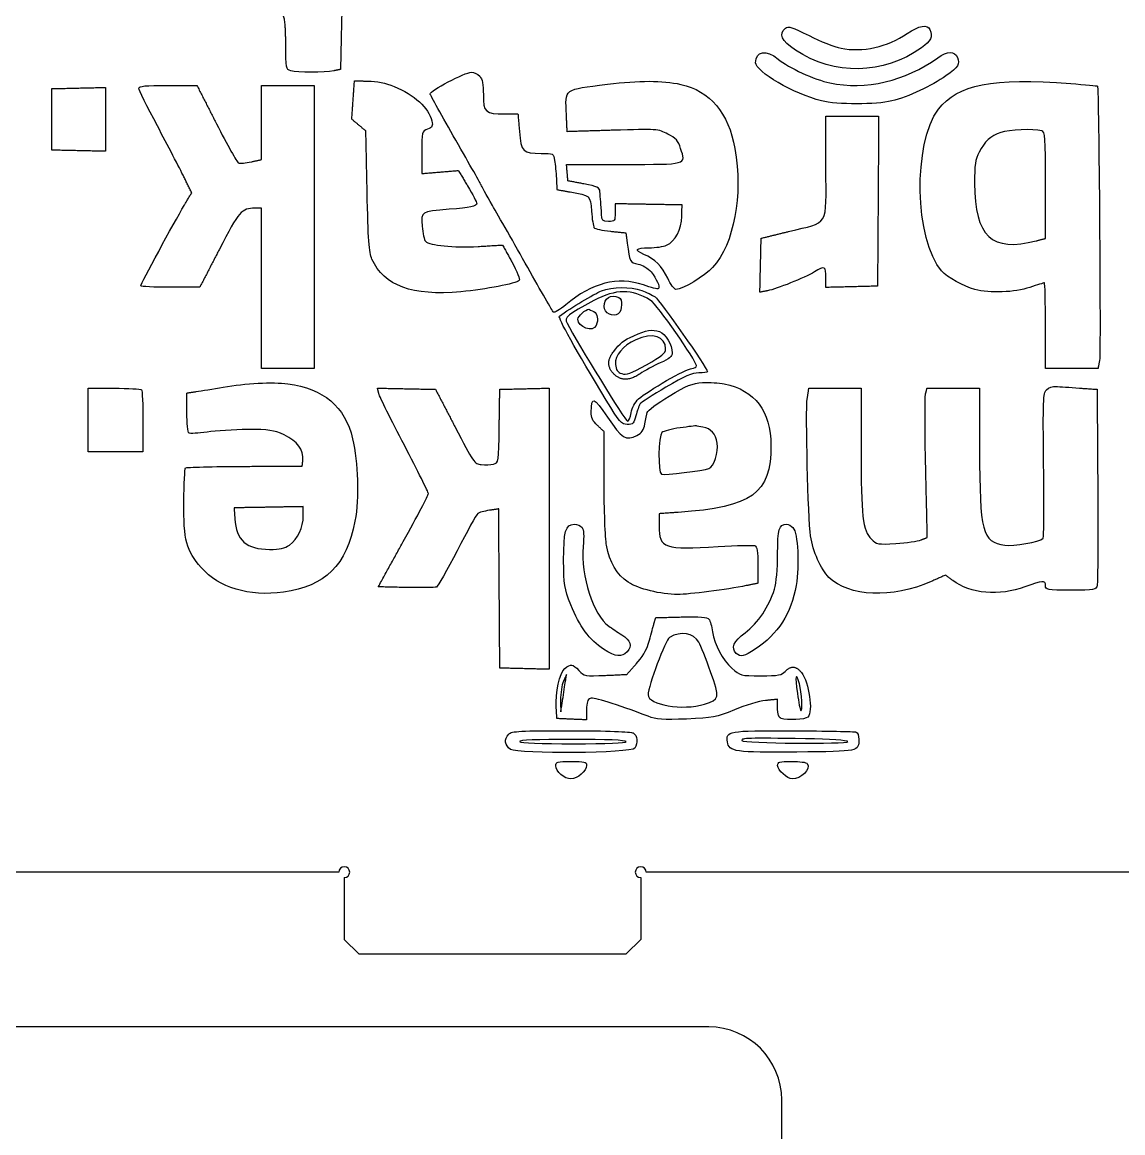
# Model space of a CAD drawing. Header units: millimetres. Extents: x 0 to 201, y 0 to 341.
# Drawn here: x 33.7 to 71.37, y 110.08 to 148.11 of the extents above; entities that cross this region are included whole.
import ezdxf

# ---------------------------------------------------------------- set-up
doc = ezdxf.new("R2010")
doc.units = ezdxf.units.MM
for name, color, linetype in [('Shape2DView001', 7, 'CONTINUOUS'), ('Shape2DView004', 7, 'CONTINUOUS'), ('Shape2DView007', 7, 'CONTINUOUS')]:
    doc.layers.add(name, color=color, linetype=linetype)

msp = doc.modelspace()

# ---------------------------------------------------------------- linework, layer by layer
at = {"layer": 'Shape2DView001'}
for points, degree in [([(42.722, 147.37, 3), (42.721, 148.246, 3), (42.631, 148.338, 3)], 2), ([(44.638, 148.391, 3), (44.617, 147.441, 3)], 1), ([(59.827, 147.906, 3), (59.927, 147.989, 3), (60.052, 147.95, 3), (60.635, 147.652, 3)], 3), ([(63.993, 147.72, 3), (64.393, 147.996, 3), (64.701, 148.05, 3), (64.775, 147.858, 3)], 3), ([(60.168, 147.157, 3), (59.685, 147.479, 3), (59.583, 147.704, 3), (59.827, 147.906, 3)], 3), ([(60.635, 147.652, 3), (61.015, 147.458, 3), (61.508, 147.262, 3), (61.73, 147.217, 3)], 3), ([(61.73, 147.217, 3), (62.444, 147.07, 3), (63.336, 147.268, 3), (63.993, 147.72, 3)], 3), ([(64.775, 147.858, 3), (64.872, 147.604, 3), (64.809, 147.468, 3), (64.484, 147.235, 3)], 3), ([(64.775, 147.858, 3), (64.775, 147.858, 3)], 1), ([(42.891, 146.446, 3), (42.728, 146.49, 3), (42.722, 146.522, 3), (42.722, 147.37, 3)], 3), ([(44.617, 147.441, 3), (44.596, 146.492, 3)], 1), ([(64.484, 147.235, 3), (63.193, 146.307, 3), (61.486, 146.277, 3), (60.168, 147.157, 3)], 3), ([(58.807, 146.724, 3), (58.807, 147.126, 3), (59.168, 147.183, 3), (59.578, 146.845, 3)], 3), ([(59.578, 146.845, 3), (59.932, 146.553, 3), (60.832, 146.139, 3), (61.348, 146.031, 3)], 3), ([(61.348, 146.031, 3), (62.571, 145.774, 3), (63.939, 146.092, 3), (65.039, 146.889, 3)], 3), ([(65.039, 146.889, 3), (65.364, 147.125, 3), (65.631, 147.131, 3), (65.715, 146.905, 3)], 3), ([(65.715, 146.906, 3), (65.805, 146.665, 3), (65.756, 146.587, 3), (65.321, 146.274, 3)], 3), ([(65.715, 146.905, 3), (65.715, 146.906, 3)], 1), ([(44.364, 146.445, 3), (44.068, 146.386, 3), (43.113, 146.386, 3), (42.891, 146.446, 3)], 3), ([(44.596, 146.492, 3), (44.364, 146.445, 3)], 1), ([(61.062, 145.415, 3), (60.111, 145.656, 3), (58.807, 146.412, 3), (58.807, 146.724, 3)], 3), ([(45.028, 145.443, 3), (45.074, 146.098, 3)], 1), ([(45.074, 146.098, 3), (45.533, 146.096, 3)], 1), ([(45.533, 146.096, 3), (45.843, 146.095, 3), (46.135, 146.035, 3), (46.435, 145.911, 3)], 3), ([(47.664, 145.655, 3), (47.641, 145.757, 3), (48.858, 146.395, 3), (49.08, 146.397, 3)], 3), ([(49.08, 146.397, 3), (49.167, 146.398, 3), (49.294, 146.337, 3), (49.362, 146.261, 3)], 3), ([(49.362, 146.261, 3), (49.452, 146.162, 3), (49.486, 145.983, 3), (49.486, 145.625, 3)], 3), ([(49.362, 146.261, 3), (49.362, 146.261, 3)], 1), ([(53.734, 145.985, 3), (54.833, 146.121, 3), (55.607, 146.12, 3), (56.246, 145.981, 3)], 3), ([(65.321, 146.274, 3), (64.846, 145.933, 3), (64.022, 145.55, 3), (63.468, 145.413, 3)], 3), ([(65.067, 145.128, 3), (65.724, 145.982, 3), (66.899, 146.211, 3), (69.591, 146.009, 3)], 3), ([(34.716, 145.835, 3), (35.637, 145.856, 3)], 1), ([(34.716, 144.782, 3), (34.716, 145.835, 3)], 1), ([(35.637, 145.856, 3), (36.558, 145.877, 3)], 1), ([(36.558, 145.877, 3), (36.558, 144.782, 3)], 1), ([(37.688, 145.853, 3), (37.686, 145.924, 3), (37.933, 145.947, 3), (38.682, 145.947, 3)], 3), ([(38.33, 144.557, 3), (37.978, 145.218, 3), (37.689, 145.802, 3), (37.688, 145.853, 3)], 3), ([(38.682, 145.947, 3), (39.68, 145.947, 3)], 1), ([(39.68, 145.947, 3), (40.349, 144.635, 3)], 1), ([(41.894, 144.676, 3), (41.894, 145.947, 3)], 1), ([(41.894, 145.947, 3), (42.796, 145.947, 3)], 1), ([(42.796, 145.947, 3), (43.699, 145.947, 3)], 1), ([(43.699, 145.947, 3), (43.699, 141.099, 3)], 1), ([(46.435, 145.912, 3), (47.127, 145.627, 3), (47.618, 145.176, 3), (47.724, 144.727, 3)], 3), ([(46.435, 145.911, 3), (46.435, 145.912, 3)], 1), ([(52.33, 144.934, 3), (52.29, 145.852, 3), (52.218, 145.798, 3), (53.734, 145.985, 3)], 3), ([(56.246, 145.981, 3), (57.239, 145.766, 3), (57.88, 145.005, 3), (58.097, 143.783, 3)], 3), ([(56.246, 145.981, 3), (56.246, 145.981, 3)], 1), ([(69.591, 146.009, 3), (70.085, 145.972, 3), (70.498, 145.933, 3), (70.508, 145.923, 3)], 3), ([(69.591, 146.009, 3), (69.591, 146.009, 3)], 1), ([(70.508, 145.923, 3), (70.557, 145.874, 3), (70.626, 136.779, 3), (70.58, 136.532, 3)], 3), ([(44.982, 144.789, 3), (45.028, 145.443, 3)], 1), ([(48.547, 144.065, 3), (48.072, 144.893, 3), (47.674, 145.608, 3), (47.664, 145.655, 3)], 3), ([(49.486, 145.625, 3), (49.486, 145.029, 3), (49.552, 144.97, 3), (50.224, 144.97, 3)], 3), ([(63.468, 145.413, 3), (62.932, 145.281, 3), (61.59, 145.282, 3), (61.062, 145.415, 3)], 3), ([(50.224, 144.97, 3), (50.67, 144.97, 3)], 1), ([(50.67, 144.97, 3), (50.722, 144.369, 3)], 1), ([(52.355, 144.361, 3), (52.33, 144.934, 3)], 1), ([(65.174, 139.59, 3), (64.248, 140.641, 3), (64.183, 143.979, 3), (65.067, 145.128, 3)], 3), ([(34.716, 143.73, 3), (34.716, 144.782, 3)], 1), ([(36.558, 144.782, 3), (36.558, 143.688, 3)], 1), ([(39.236, 142.812, 3), (39.089, 143.11, 3), (38.681, 143.895, 3), (38.33, 144.557, 3)], 3), ([(40.349, 144.635, 3), (40.717, 143.913, 3), (41.058, 143.308, 3), (41.107, 143.289, 3)], 3), ([(41.894, 143.404, 3), (41.894, 144.676, 3)], 1), ([(45.223, 144.587, 3), (44.982, 144.789, 3)], 1), ([(45.465, 144.386, 3), (45.223, 144.587, 3)], 1), ([(47.724, 144.727, 3), (47.766, 144.553, 3), (47.743, 144.51, 3), (47.578, 144.447, 3)], 3), ([(61.213, 143.131, 3), (61.213, 144.895, 3)], 1), ([(61.213, 144.895, 3), (62.116, 144.895, 3)], 1), ([(62.116, 144.895, 3), (63.018, 144.895, 3)], 1), ([(63.018, 144.895, 3), (62.999, 141.982, 3)], 1), ([(45.508, 142.329, 3), (45.465, 144.386, 3)], 1), ([(47.578, 144.447, 3), (47.385, 144.374, 3), (47.382, 144.359, 3), (47.382, 143.65, 3)], 3), ([(50.722, 144.369, 3), (50.783, 143.668, 3), (50.834, 143.617, 3), (51.47, 143.617, 3)], 3), ([(53.909, 144.409, 3), (52.355, 144.361, 3)], 1), ([(55.801, 144.281, 3), (55.468, 144.454, 3), (55.437, 144.456, 3), (53.909, 144.409, 3)], 3), ([(56.24, 143.785, 3), (56.158, 144.047, 3), (56.077, 144.138, 3), (55.801, 144.281, 3)], 3), ([(67.202, 144.335, 3), (66.839, 144.206, 3), (66.649, 144.033, 3), (66.453, 143.655, 3)], 3), ([(68.598, 144.392, 3), (68.314, 144.466, 3), (67.474, 144.432, 3), (67.202, 144.335, 3)], 3), ([(67.202, 144.335, 3), (67.202, 144.335, 3)], 1), ([(68.73, 142.532, 3), (68.73, 144.208, 3), (68.719, 144.361, 3), (68.598, 144.392, 3)], 3), ([(49.411, 142.53, 3), (49.411, 142.546, 3), (49.022, 143.237, 3), (48.547, 144.065, 3)], 3), ([(54.295, 143.241, 3), (56.495, 143.241, 3), (56.419, 143.22, 3), (56.24, 143.785, 3)], 3), ([(58.097, 143.783, 3), (58.382, 142.186, 3), (58.071, 140.526, 3), (57.336, 139.712, 3)], 3), ([(35.637, 143.709, 3), (34.716, 143.73, 3)], 1), ([(36.558, 143.688, 3), (35.637, 143.709, 3)], 1), ([(41.545, 143.329, 3), (41.894, 143.404, 3)], 1), ([(47.382, 143.65, 3), (47.382, 142.927, 3)], 1), ([(51.47, 143.617, 3), (51.88, 143.617, 3), (51.886, 143.614, 3), (51.926, 143.373, 3)], 3), ([(66.453, 143.655, 3), (66.324, 143.407, 3), (66.298, 143.222, 3), (66.301, 142.598, 3)], 3), ([(41.107, 143.289, 3), (41.155, 143.27, 3), (41.353, 143.288, 3), (41.545, 143.329, 3)], 3), ([(48.007, 142.979, 3), (48.633, 143.031, 3)], 1), ([(48.633, 143.031, 3), (48.947, 142.503, 3)], 1), ([(51.926, 143.373, 3), (51.948, 143.239, 3), (51.975, 142.96, 3), (51.986, 142.753, 3)], 3), ([(52.357, 142.959, 3), (52.334, 143.241, 3)], 1), ([(52.334, 143.241, 3), (54.295, 143.241, 3)], 1), ([(59.935, 140.942, 3), (61.353, 141.292, 3), (61.213, 141.052, 3), (61.213, 143.131, 3)], 3), ([(39.503, 142.269, 3), (39.236, 142.812, 3)], 1), ([(47.382, 142.927, 3), (48.007, 142.979, 3)], 1), ([(51.986, 142.753, 3), (52.005, 142.377, 3)], 1), ([(52.38, 142.678, 3), (52.357, 142.959, 3)], 1), ([(52.925, 142.574, 3), (52.38, 142.678, 3)], 1), ([(39.244, 141.835, 3), (39.503, 142.269, 3)], 1), ([(45.674, 139.999, 3), (45.573, 140.223, 3), (45.543, 140.647, 3), (45.508, 142.329, 3)], 3), ([(48.947, 142.503, 3), (49.12, 142.213, 3), (49.261, 141.941, 3), (49.261, 141.9, 3)], 3), ([(49.796, 141.838, 3), (49.585, 142.203, 3), (49.411, 142.514, 3), (49.411, 142.53, 3)], 3), ([(52.005, 142.377, 3), (52.462, 142.296, 3)], 1), ([(52.462, 142.296, 3), (53.158, 142.172, 3), (53.143, 142.185, 3), (53.187, 141.64, 3)], 3), ([(53.479, 142.311, 3), (53.472, 142.448, 3), (53.393, 142.485, 3), (52.925, 142.574, 3)], 3), ([(53.505, 141.963, 3), (53.495, 142.067, 3), (53.483, 142.223, 3), (53.479, 142.311, 3)], 3), ([(66.301, 142.598, 3), (66.311, 140.763, 3), (66.881, 140.23, 3), (68.41, 140.623, 3)], 3), ([(68.73, 140.705, 3), (68.73, 142.532, 3)], 1), ([(49.261, 141.9, 3), (49.261, 141.811, 3), (49.033, 141.763, 3), (48.321, 141.702, 3)], 3), ([(53.534, 141.531, 3), (53.528, 141.666, 3), (53.515, 141.86, 3), (53.505, 141.963, 3)], 3), ([(55.143, 141.871, 3), (53.997, 141.892, 3)], 1), ([(53.997, 141.892, 3), (53.997, 141.59, 3)], 1), ([(56.289, 141.851, 3), (55.143, 141.871, 3)], 1), ([(62.999, 141.982, 3), (62.979, 139.07, 3)], 1), ([(37.76, 139.08, 3), (37.76, 139.141, 3), (38.899, 141.254, 3), (39.244, 141.835, 3)], 3), ([(41.674, 141.738, 3), (41.203, 141.738, 3), (41.133, 141.657, 3), (40.442, 140.318, 3)], 3), ([(41.894, 141.738, 3), (41.674, 141.738, 3)], 1), ([(41.894, 138.994, 3), (41.894, 141.738, 3)], 1), ([(48.321, 141.702, 3), (47.323, 141.616, 3), (47.36, 141.639, 3), (47.397, 141.128, 3)], 3), ([(51.004, 139.708, 3), (50.552, 140.515, 3), (50.008, 141.473, 3), (49.796, 141.838, 3)], 3), ([(53.187, 141.64, 3), (53.209, 141.372, 3), (53.247, 141.118, 3), (53.273, 141.077, 3)], 3), ([(53.771, 141.287, 3), (53.569, 141.287, 3), (53.544, 141.313, 3), (53.534, 141.531, 3)], 3), ([(53.997, 141.59, 3), (53.997, 141.303, 3), (53.984, 141.287, 3), (53.771, 141.287, 3)], 3), ([(56.279, 141.46, 3), (56.289, 141.851, 3)], 1), ([(47.397, 141.128, 3), (47.415, 140.883, 3), (47.463, 140.649, 3), (47.505, 140.608, 3)], 3), ([(55.761, 140.473, 3), (56.057, 140.608, 3), (56.268, 141.01, 3), (56.279, 141.46, 3)], 3), ([(43.699, 141.099, 3), (43.699, 136.251, 3)], 1), ([(53.273, 141.077, 3), (53.298, 141.035, 3), (53.555, 140.978, 3), (53.842, 140.949, 3)], 3), ([(53.842, 140.949, 3), (54.365, 140.897, 3)], 1), ([(54.365, 140.897, 3), (54.411, 140.547, 3)], 1), ([(58.995, 140.71, 3), (59.935, 140.942, 3)], 1), ([(47.505, 140.608, 3), (47.65, 140.463, 3), (48.473, 140.382, 3), (49.307, 140.43, 3)], 3), ([(49.307, 140.43, 3), (50.142, 140.479, 3)], 1), ([(50.142, 140.479, 3), (50.462, 139.9, 3)], 1), ([(54.411, 140.547, 3), (54.494, 139.899, 3), (54.504, 139.879, 3), (54.781, 139.827, 3)], 3), ([(54.984, 140.155, 3), (54.633, 140.3, 3), (54.698, 140.385, 3), (55.158, 140.385, 3)], 3), ([(55.158, 140.385, 3), (55.384, 140.385, 3), (55.655, 140.425, 3), (55.761, 140.473, 3)], 3), ([(58.974, 139.787, 3), (58.995, 140.71, 3)], 1), ([(68.41, 140.623, 3), (68.73, 140.705, 3)], 1), ([(40.442, 140.318, 3), (39.778, 139.032, 3)], 1), ([(48.719, 138.88, 3), (47.049, 138.725, 3), (46.092, 139.077, 3), (45.674, 139.999, 3)], 3), ([(55.797, 139.339, 3), (55.604, 139.752, 3), (55.356, 140.001, 3), (54.984, 140.155, 3)], 3), ([(50.462, 139.9, 3), (50.638, 139.581, 3), (50.753, 139.295, 3), (50.717, 139.263, 3)], 3), ([(51.885, 138.183, 3), (51.853, 138.216, 3), (51.457, 138.902, 3), (51.004, 139.708, 3)], 3), ([(54.781, 139.827, 3), (54.934, 139.798, 3), (55.116, 139.688, 3), (55.227, 139.556, 3)], 3), ([(57.336, 139.712, 3), (57.067, 139.415, 3), (56.305, 138.957, 3), (56.079, 138.957, 3)], 3), ([(58.953, 138.864, 3), (58.974, 139.787, 3)], 1), ([(61.213, 139.368, 3), (61.213, 139.751, 3), (61.175, 139.77, 3), (60.821, 139.561, 3)], 3), ([(66.31, 138.959, 3), (65.928, 139.06, 3), (65.368, 139.371, 3), (65.174, 139.59, 3)], 3), ([(50.717, 139.263, 3), (50.59, 139.153, 3), (49.588, 138.961, 3), (48.719, 138.88, 3)], 3), ([(54.964, 139.111, 3), (54.079, 139.411, 3), (53.216, 139.19, 3), (52.312, 138.433, 3)], 3), ([(55.227, 139.556, 3), (55.419, 139.328, 3), (55.542, 139.049, 3), (55.478, 138.985, 3)], 3), ([(56.079, 138.957, 3), (56.023, 138.957, 3), (55.896, 139.129, 3), (55.797, 139.339, 3)], 3), ([(60.821, 139.561, 3), (60.465, 139.351, 3), (59.523, 138.971, 3), (59.215, 138.913, 3)], 3), ([(61.213, 139.027, 3), (61.213, 139.368, 3)], 1), ([(38.769, 139.032, 3), (38.214, 139.032, 3), (37.76, 139.054, 3), (37.76, 139.08, 3)], 3), ([(39.778, 139.032, 3), (38.769, 139.032, 3)], 1), ([(41.894, 136.251, 3), (41.894, 138.994, 3)], 1), ([(52.091, 138.046, 3), (52.48, 138.33, 3), (53.274, 138.804, 3), (53.528, 138.905, 3)], 3), ([(55.213, 138.584, 3), (54.558, 138.982, 3), (54.039, 138.979, 3), (53.269, 138.574, 3)], 3), ([(53.528, 138.905, 3), (53.907, 139.055, 3), (54.525, 139.062, 3), (54.91, 138.92, 3)], 3), ([(54.91, 138.92, 3), (55.061, 138.865, 3), (55.267, 138.766, 3), (55.366, 138.701, 3)], 3), ([(54.91, 138.92, 3), (54.91, 138.92, 3)], 1), ([(55.478, 138.985, 3), (55.458, 138.965, 3), (55.227, 139.022, 3), (54.964, 139.111, 3)], 3), ([(59.215, 138.913, 3), (58.953, 138.864, 3)], 1), ([(62.096, 139.048, 3), (61.213, 139.027, 3)], 1), ([(62.979, 139.07, 3), (62.096, 139.048, 3)], 1), ([(68.191, 139.028, 3), (67.672, 138.853, 3), (66.828, 138.822, 3), (66.31, 138.959, 3)], 3), ([(68.69, 139.182, 3), (68.668, 139.182, 3), (68.443, 139.113, 3), (68.191, 139.028, 3)], 3), ([(68.73, 137.716, 3), (68.73, 138.523, 3), (68.712, 139.182, 3), (68.69, 139.182, 3)], 3), ([(53.269, 138.574, 3), (52.365, 138.098, 3), (52.251, 138.002, 3), (52.353, 137.805, 3)], 3), ([(53.269, 138.574, 3), (53.269, 138.574, 3)], 1), ([(53.621, 138.376, 3), (53.621, 138.665, 3), (53.84, 138.798, 3), (54.128, 138.681, 3)], 3), ([(54.128, 138.681, 3), (54.26, 138.628, 3), (54.245, 138.243, 3), (54.107, 138.128, 3)], 3), ([(54.128, 138.681, 3), (54.128, 138.681, 3)], 1), ([(56.778, 136.348, 3), (56.778, 136.519, 3), (55.422, 138.457, 3), (55.213, 138.584, 3)], 3), ([(55.366, 138.701, 3), (55.522, 138.598, 3), (57.154, 136.265, 3), (57.154, 136.144, 3)], 3), ([(52.312, 138.433, 3), (52.109, 138.263, 3), (51.917, 138.15, 3), (51.885, 138.183, 3)], 3), ([(52.719, 137.943, 3), (52.719, 138.036, 3), (52.995, 138.284, 3), (53.092, 138.278, 3)], 3), ([(53.092, 138.278, 3), (53.114, 138.277, 3), (53.191, 138.241, 3), (53.264, 138.199, 3)], 3), ([(53.264, 138.199, 3), (53.398, 138.121, 3), (53.431, 137.936, 3), (53.35, 137.723, 3)], 3), ([(53.264, 138.199, 3), (53.264, 138.199, 3)], 1), ([(54.107, 138.128, 3), (53.937, 137.987, 3), (53.621, 138.149, 3), (53.621, 138.376, 3)], 3), ([(53.694, 135.161, 3), (52.646, 136.89, 3), (52.029, 138.001, 3), (52.091, 138.046, 3)], 3), ([(52.353, 137.805, 3), (52.707, 137.119, 3), (54.35, 134.447, 3), (54.418, 134.447, 3)], 3), ([(53.35, 137.723, 3), (53.254, 137.475, 3), (52.719, 137.662, 3), (52.719, 137.943, 3)], 3), ([(68.73, 136.251, 3), (68.73, 137.716, 3)], 1), ([(53.938, 136.823, 3), (54.169, 137.122, 3), (54.287, 137.215, 3), (54.635, 137.374, 3)], 3), ([(54.635, 137.374, 3), (55.052, 137.563, 3), (55.278, 137.6, 3), (55.512, 137.517, 3)], 3), ([(55.723, 136.921, 3), (55.73, 137.357, 3), (55.276, 137.497, 3), (54.711, 137.236, 3)], 3), ([(55.512, 137.517, 3), (55.721, 137.442, 3), (55.951, 137.058, 3), (55.951, 136.783, 3)], 3), ([(55.512, 137.517, 3), (55.512, 137.517, 3)], 1), ([(54.711, 137.236, 3), (54.251, 137.023, 3), (53.981, 136.698, 3), (54.01, 136.393, 3)], 3), ([(53.956, 136.059, 3), (53.612, 136.402, 3), (53.938, 136.823, 3)], 2), ([(55.067, 136.374, 3), (55.603, 136.674, 3), (55.72, 136.772, 3), (55.723, 136.921, 3)], 3), ([(55.951, 136.783, 3), (55.951, 136.664, 3), (55.851, 136.581, 3), (55.544, 136.445, 3)], 3), ([(42.796, 136.251, 3), (41.894, 136.251, 3)], 1), ([(43.699, 136.251, 3), (42.796, 136.251, 3)], 1), ([(54.01, 136.393, 3), (54.028, 136.202, 3), (54.08, 136.125, 3), (54.224, 136.074, 3)], 3), ([(54.224, 136.074, 3), (54.38, 136.02, 3), (54.528, 136.072, 3), (55.067, 136.374, 3)], 3), ([(54.803, 135.207, 3), (55.111, 135.487, 3), (56.441, 136.251, 3), (56.622, 136.251, 3)], 3), ([(55.544, 136.445, 3), (55.319, 136.345, 3), (55.007, 136.177, 3), (54.85, 136.07, 3)], 3), ([(56.622, 136.251, 3), (56.708, 136.251, 3), (56.778, 136.294, 3), (56.778, 136.348, 3)], 3), ([(69.628, 136.251, 3), (68.73, 136.251, 3)], 1), ([(70.527, 136.251, 3), (69.628, 136.251, 3)], 1), ([(70.58, 136.532, 3), (70.527, 136.251, 3)], 1), ([(40.579, 135.612, 3), (41.345, 135.745, 3), (42.267, 135.793, 3), (42.796, 135.725, 3)], 3), ([(54.85, 136.07, 3), (54.31, 135.701, 3), (53.956, 136.059, 3)], 2), ([(56.859, 136.1, 3), (56.632, 136.1, 3), (56.376, 135.989, 3), (55.736, 135.611, 3)], 3), ([(57.154, 136.144, 3), (57.154, 136.12, 3), (57.021, 136.1, 3), (56.859, 136.1, 3)], 3), ([(35.956, 134.484, 3), (35.956, 135.574, 3)], 1), ([(35.956, 135.574, 3), (36.846, 135.574, 3)], 1), ([(36.846, 135.574, 3), (37.335, 135.574, 3), (37.758, 135.552, 3), (37.785, 135.524, 3)], 3), ([(37.785, 135.524, 3), (37.813, 135.497, 3), (37.835, 135.006, 3), (37.835, 134.434, 3)], 3), ([(37.785, 135.524, 3), (37.785, 135.524, 3)], 1), ([(39.339, 135.411, 3), (39.658, 135.459, 3)], 1), ([(39.339, 134.745, 3), (39.339, 135.411, 3)], 1), ([(39.658, 135.459, 3), (39.834, 135.485, 3), (40.248, 135.554, 3), (40.579, 135.612, 3)], 3), ([(42.796, 135.725, 3), (44.016, 135.571, 3), (44.746, 134.95, 3), (45.012, 133.844, 3)], 3), ([(42.796, 135.725, 3), (42.796, 135.725, 3)], 1), ([(45.909, 135.388, 3), (45.861, 135.579, 3)], 1), ([(45.861, 135.579, 3), (46.854, 135.558, 3)], 1), ([(46.854, 135.558, 3), (47.847, 135.537, 3)], 1), ([(47.847, 135.537, 3), (48.511, 134.259, 3)], 1), ([(50.03, 134.279, 3), (50.05, 135.537, 3)], 1), ([(50.05, 135.537, 3), (50.896, 135.558, 3)], 1), ([(50.896, 135.558, 3), (51.741, 135.579, 3)], 1), ([(51.741, 135.579, 3), (51.742, 130.763, 3)], 1), ([(55.736, 135.611, 3), (55.28, 135.342, 3), (54.88, 135.08, 3), (54.846, 135.029, 3)], 3), ([(55.846, 135.3, 3), (56.461, 135.676, 3), (56.63, 135.744, 3), (56.992, 135.766, 3)], 3), ([(56.992, 135.766, 3), (57.226, 135.78, 3), (57.557, 135.762, 3), (57.728, 135.726, 3)], 3), ([(57.728, 135.726, 3), (58.796, 135.5, 3), (59.323, 134.805, 3), (59.33, 133.615, 3)], 3), ([(57.728, 135.726, 3), (57.728, 135.726, 3)], 1), ([(60.575, 135.221, 3), (60.628, 135.574, 3)], 1), ([(60.628, 135.574, 3), (61.522, 135.574, 3)], 1), ([(61.522, 135.574, 3), (62.415, 135.574, 3)], 1), ([(62.415, 135.574, 3), (62.415, 133.473, 3)], 1), ([(64.624, 135.377, 3), (64.673, 135.574, 3)], 1), ([(64.673, 135.574, 3), (65.574, 135.574, 3)], 1), ([(65.574, 135.574, 3), (66.474, 135.574, 3)], 1), ([(66.474, 135.574, 3), (66.474, 133.473, 3)], 1), ([(68.665, 132.936, 3), (68.641, 135.162, 3), (68.65, 135.409, 3), (68.764, 135.523, 3)], 3), ([(68.764, 135.523, 3), (68.834, 135.593, 3), (68.981, 135.643, 3), (69.092, 135.636, 3)], 3), ([(69.092, 135.636, 3), (69.203, 135.628, 3), (69.564, 135.603, 3), (69.895, 135.579, 3)], 3), ([(69.895, 135.579, 3), (70.496, 135.537, 3)], 1), ([(69.895, 135.579, 3), (69.895, 135.579, 3)], 1), ([(70.496, 135.537, 3), (70.517, 132.267, 3)], 1), ([(46.782, 133.62, 3), (46.328, 134.487, 3), (45.935, 135.282, 3), (45.909, 135.388, 3)], 3), ([(53.175, 134.759, 3), (53.187, 135.309, 3), (53.262, 135.285, 3), (53.733, 134.587, 3)], 3), ([(54.415, 134.334, 3), (54.215, 134.334, 3), (54.148, 134.41, 3), (53.694, 135.161, 3)], 3), ([(54.549, 134.732, 3), (54.577, 134.907, 3), (54.675, 135.09, 3), (54.803, 135.207, 3)], 3), ([(54.846, 135.029, 3), (54.813, 134.977, 3), (54.752, 134.8, 3), (54.711, 134.635, 3)], 3), ([(55.093, 134.747, 3), (55.11, 134.809, 3), (55.449, 135.058, 3), (55.846, 135.3, 3)], 3), ([(60.689, 130.515, 3), (60.599, 131.115, 3), (60.51, 134.786, 3), (60.575, 135.221, 3)], 3), ([(64.629, 132.822, 3), (64.599, 134.119, 3), (64.597, 135.269, 3), (64.624, 135.377, 3)], 3), ([(39.408, 134.037, 3), (39.37, 134.061, 3), (39.339, 134.379, 3), (39.339, 134.745, 3)], 3), ([(53.395, 134.296, 3), (53.228, 134.453, 3), (53.171, 134.572, 3), (53.175, 134.759, 3)], 3), ([(54.418, 134.447, 3), (54.465, 134.447, 3), (54.524, 134.575, 3), (54.549, 134.732, 3)], 3), ([(55.015, 134.353, 3), (55.041, 134.508, 3), (55.076, 134.685, 3), (55.093, 134.747, 3)], 3), ([(35.956, 133.394, 3), (35.956, 134.484, 3)], 1), ([(37.835, 134.434, 3), (37.835, 133.394, 3)], 1), ([(49.833, 132.977, 3), (50.008, 133.02, 3), (50.009, 133.031, 3), (50.03, 134.279, 3)], 3), ([(53.621, 134.086, 3), (53.395, 134.296, 3)], 1), ([(53.733, 134.587, 3), (54.223, 133.861, 3), (54.375, 133.765, 3), (54.737, 133.952, 3)], 3), ([(54.711, 134.635, 3), (54.644, 134.369, 3), (54.61, 134.334, 3), (54.415, 134.334, 3)], 3), ([(54.737, 133.952, 3), (54.912, 134.043, 3), (54.978, 134.139, 3), (55.015, 134.353, 3)], 3), ([(56.778, 134.285, 3), (56.757, 134.29, 3), (56.506, 134.259, 3), (56.22, 134.218, 3)], 3), ([(57.003, 134.242, 3), (56.9, 134.26, 3), (56.798, 134.28, 3), (56.778, 134.285, 3)], 3), ([(40.028, 134.074, 3), (39.725, 134.03, 3), (39.446, 134.014, 3), (39.408, 134.037, 3)], 3), ([(41.415, 134.159, 3), (40.955, 134.156, 3), (40.331, 134.118, 3), (40.028, 134.074, 3)], 3), ([(42.669, 133.975, 3), (42.298, 134.144, 3), (42.159, 134.165, 3), (41.415, 134.159, 3)], 3), ([(43.308, 133.108, 3), (43.349, 133.462, 3), (43.126, 133.766, 3), (42.669, 133.975, 3)], 3), ([(48.511, 134.259, 3), (49.145, 133.039, 3), (49.186, 132.98, 3), (49.416, 132.957, 3)], 3), ([(53.621, 132.363, 3), (53.621, 134.086, 3)], 1), ([(55.6, 134.06, 3), (55.474, 133.955, 3), (55.458, 132.669, 3), (55.582, 132.628, 3)], 3), ([(56.22, 134.218, 3), (55.934, 134.177, 3), (55.655, 134.106, 3), (55.6, 134.06, 3)], 3), ([(56.22, 134.218, 3), (56.22, 134.218, 3)], 1), ([(57.491, 133.698, 3), (57.437, 134.017, 3), (57.281, 134.191, 3), (57.003, 134.242, 3)], 3), ([(45.012, 133.844, 3), (45.205, 133.036, 3), (45.241, 131.809, 3), (45.093, 131.027, 3)], 3), ([(47.607, 131.964, 3), (47.607, 132.008, 3), (47.236, 132.753, 3), (46.782, 133.62, 3)], 3), ([(59.33, 133.615, 3), (59.34, 131.967, 3), (58.693, 131.499, 3), (56.158, 131.322, 3)], 3), ([(57.201, 132.824, 3), (57.383, 132.894, 3), (57.545, 133.38, 3), (57.491, 133.698, 3)], 3), ([(36.896, 133.394, 3), (35.956, 133.394, 3)], 1), ([(37.835, 133.394, 3), (36.896, 133.394, 3)], 1), ([(62.415, 133.473, 3), (62.415, 131.185, 3), (62.471, 130.701, 3), (62.769, 130.403, 3)], 3), ([(66.474, 133.473, 3), (66.474, 130.646, 3), (66.562, 130.312, 3), (67.332, 130.197, 3)], 3), ([(39.235, 131.687, 3), (39.24, 132.298, 3), (39.265, 132.819, 3), (39.29, 132.845, 3)], 3), ([(39.29, 132.845, 3), (39.316, 132.871, 3), (40.226, 132.895, 3), (41.311, 132.899, 3)], 3), ([(41.311, 132.899, 3), (43.285, 132.906, 3)], 1), ([(43.285, 132.906, 3), (43.308, 133.108, 3)], 1), ([(49.416, 132.957, 3), (49.549, 132.943, 3), (49.737, 132.953, 3), (49.833, 132.977, 3)], 3), ([(55.582, 132.628, 3), (55.677, 132.596, 3), (57.037, 132.761, 3), (57.201, 132.824, 3)], 3), ([(64.684, 130.464, 3), (64.629, 132.822, 3)], 1), ([(68.65, 130.434, 3), (68.673, 130.457, 3), (68.68, 131.583, 3), (68.665, 132.936, 3)], 3), ([(53.702, 130.195, 3), (53.657, 130.44, 3), (53.621, 131.416, 3), (53.621, 132.363, 3)], 3), ([(70.517, 132.267, 3), (70.528, 130.468, 3), (70.519, 128.921, 3), (70.497, 128.828, 3)], 3), ([(39.829, 129.432, 3), (39.315, 130.02, 3), (39.224, 130.364, 3), (39.235, 131.687, 3)], 3), ([(46.747, 130.328, 3), (47.22, 131.184, 3), (47.607, 131.92, 3), (47.607, 131.964, 3)], 3), ([(42.139, 131.498, 3), (40.955, 131.478, 3)], 1), ([(40.955, 131.478, 3), (40.979, 131.107, 3)], 1), ([(43.323, 131.519, 3), (42.139, 131.498, 3)], 1), ([(43.323, 131.198, 3), (43.323, 131.519, 3)], 1), ([(49.292, 131.281, 3), (49.247, 131.245, 3), (48.931, 130.673, 3), (48.589, 130.008, 3)], 3), ([(49.692, 131.393, 3), (49.517, 131.366, 3), (49.337, 131.316, 3), (49.292, 131.281, 3)], 3), ([(50.011, 131.442, 3), (49.692, 131.393, 3)], 1), ([(50.031, 128.716, 3), (50.011, 131.442, 3)], 1), ([(56.158, 131.322, 3), (55.5, 131.276, 3)], 1), ([(55.5, 131.276, 3), (55.5, 130.844, 3)], 1), ([(40.979, 131.107, 3), (41.027, 130.362, 3), (41.371, 130.058, 3), (42.171, 130.053, 3)], 3), ([(45.093, 131.027, 3), (44.808, 129.52, 3), (44.07, 128.786, 3), (42.646, 128.592, 3)], 3), ([(42.847, 130.205, 3), (43.134, 130.415, 3), (43.322, 130.809, 3), (43.323, 131.198, 3)], 3), ([(52.234, 129.674, 3), (52.23, 130.666, 3), (52.303, 130.914, 3), (52.599, 130.914, 3)], 3), ([(52.599, 130.914, 3), (52.696, 130.914, 3), (52.815, 130.866, 3), (52.864, 130.808, 3)], 3), ([(55.5, 130.844, 3), (55.5, 130.099, 3), (55.691, 130.033, 3), (57.522, 130.15, 3)], 3), ([(59.559, 129.898, 3), (59.559, 130.753, 3), (59.608, 130.914, 3), (59.865, 130.914, 3)], 3), ([(59.865, 130.914, 3), (59.935, 130.914, 3), (60.034, 130.863, 3), (60.085, 130.801, 3)], 3), ([(51.742, 130.763, 3), (51.742, 125.948, 3)], 1), ([(52.864, 130.808, 3), (52.924, 130.735, 3), (52.936, 130.527, 3), (52.903, 130.15, 3)], 3), ([(52.864, 130.808, 3), (52.864, 130.808, 3)], 1), ([(60.085, 130.801, 3), (60.257, 130.594, 3), (60.314, 129.525, 3), (60.191, 128.82, 3)], 3), ([(61.317, 129.098, 3), (61.042, 129.37, 3), (60.768, 129.987, 3), (60.689, 130.515, 3)], 3), ([(64.47, 130.38, 3), (64.684, 130.464, 3)], 1), ([(42.171, 130.053, 3), (42.525, 130.051, 3), (42.685, 130.086, 3), (42.847, 130.205, 3)], 3), ([(45.888, 128.772, 3), (46.747, 130.328, 3)], 1), ([(52.903, 130.15, 3), (52.814, 129.153, 3), (53.251, 127.8, 3), (53.782, 127.425, 3)], 3), ([(54.449, 128.93, 3), (54.061, 129.187, 3), (53.807, 129.617, 3), (53.702, 130.195, 3)], 3), ([(57.522, 130.15, 3), (58.159, 130.191, 3), (58.725, 130.206, 3), (58.781, 130.185, 3)], 3), ([(58.781, 130.185, 3), (58.855, 130.157, 3), (58.882, 129.976, 3), (58.882, 129.521, 3)], 3), ([(62.769, 130.403, 3), (62.945, 130.227, 3), (62.988, 130.219, 3), (63.606, 130.257, 3)], 3), ([(63.606, 130.257, 3), (63.964, 130.279, 3), (64.353, 130.334, 3), (64.47, 130.38, 3)], 3), ([(67.332, 130.197, 3), (67.627, 130.153, 3), (68.532, 130.315, 3), (68.65, 130.434, 3)], 3), ([(48.589, 130.008, 3), (48.248, 129.343, 3), (47.927, 128.783, 3), (47.878, 128.764, 3)], 3), ([(59.449, 128.691, 3), (59.517, 128.92, 3), (59.559, 129.381, 3), (59.559, 129.898, 3)], 3), ([(42.646, 128.592, 3), (41.46, 128.431, 3), (40.439, 128.735, 3), (39.829, 129.432, 3)], 3), ([(52.481, 128.159, 3), (52.256, 128.726, 3), (52.238, 128.838, 3), (52.234, 129.674, 3)], 3), ([(58.882, 129.521, 3), (58.882, 128.895, 3)], 1), ([(64.813, 128.956, 3), (63.48, 128.369, 3), (61.995, 128.429, 3), (61.317, 129.098, 3)], 3), ([(65.309, 129.175, 3), (64.813, 128.956, 3)], 1), ([(65.552, 128.989, 3), (65.309, 129.175, 3)], 1), ([(68.023, 128.771, 3), (67.158, 128.446, 3), (66.147, 128.535, 3), (65.552, 128.989, 3)], 3), ([(68.73, 128.809, 3), (68.73, 129.004, 3), (68.626, 128.999, 3), (68.023, 128.771, 3)], 3), ([(46.837, 128.75, 3), (45.888, 128.772, 3)], 1), ([(47.878, 128.764, 3), (47.828, 128.745, 3), (47.36, 128.739, 3), (46.837, 128.75, 3)], 3), ([(50.05, 125.99, 3), (50.031, 128.716, 3)], 1), ([(56.139, 128.511, 3), (55.562, 128.511, 3), (54.795, 128.701, 3), (54.449, 128.93, 3)], 3), ([(58.488, 128.814, 3), (57.817, 128.677, 3), (56.534, 128.511, 3), (56.139, 128.511, 3)], 3), ([(58.45, 127.203, 3), (58.886, 127.528, 3), (59.275, 128.107, 3), (59.449, 128.691, 3)], 3), ([(58.882, 128.895, 3), (58.488, 128.814, 3)], 1), ([(60.191, 128.82, 3), (60.023, 127.858, 3), (59.575, 127.158, 3), (58.794, 126.638, 3)], 3), ([(69.593, 128.659, 3), (68.78, 128.659, 3), (68.73, 128.668, 3), (68.73, 128.809, 3)], 3), ([(70.497, 128.828, 3), (70.457, 128.665, 3), (70.425, 128.659, 3), (69.593, 128.659, 3)], 3), ([(53.604, 126.64, 3), (53.116, 126.953, 3), (52.777, 127.412, 3), (52.481, 128.159, 3)], 3), ([(53.782, 127.425, 3), (53.88, 127.356, 3), (54.077, 127.224, 3), (54.222, 127.131, 3)], 3), ([(55.131, 126.804, 3), (55.178, 126.977, 3), (55.254, 127.253, 3), (55.301, 127.418, 3)], 3), ([(55.301, 127.418, 3), (55.387, 127.719, 3)], 1), ([(55.387, 127.719, 3), (56.259, 127.74, 3)], 1), ([(56.259, 127.74, 3), (56.899, 127.756, 3), (57.152, 127.736, 3), (57.207, 127.665, 3)], 3), ([(57.207, 127.665, 3), (57.249, 127.612, 3), (57.307, 127.417, 3), (57.335, 127.231, 3)], 3), ([(57.207, 127.665, 3), (57.207, 127.665, 3)], 1), ([(54.222, 127.131, 3), (54.529, 126.933, 3), (54.587, 126.75, 3), (54.405, 126.549, 3)], 3), ([(55.858, 127.04, 3), (55.722, 126.959, 3), (55.126, 125.365, 3), (55.125, 125.078, 3)], 3), ([(56.866, 126.873, 3), (56.677, 127.199, 3), (56.246, 127.271, 3), (55.858, 127.04, 3)], 3), ([(57.335, 127.231, 3), (57.406, 126.766, 3), (57.659, 126.29, 3), (57.997, 125.984, 3)], 3), ([(58.146, 126.494, 3), (57.955, 126.685, 3), (58.049, 126.904, 3), (58.45, 127.203, 3)], 3), ([(54.721, 126.132, 3), (54.908, 126.338, 3), (55.082, 126.624, 3), (55.131, 126.804, 3)], 3), ([(57.267, 125.86, 3), (57.111, 126.304, 3), (56.931, 126.759, 3), (56.866, 126.873, 3)], 3), ([(54.405, 126.549, 3), (54.221, 126.345, 3), (54.029, 126.367, 3), (53.604, 126.64, 3)], 3), ([(58.794, 126.638, 3), (58.412, 126.384, 3), (58.284, 126.355, 3), (58.146, 126.494, 3)], 3), ([(50.896, 125.969, 3), (50.05, 125.99, 3)], 1), ([(51.742, 125.948, 3), (50.896, 125.969, 3)], 1), ([(51.982, 124.617, 3), (51.947, 125.159, 3), (52.09, 125.818, 3), (52.276, 125.971, 3)], 3), ([(52.276, 125.971, 3), (52.487, 126.146, 3), (52.543, 126.138, 3), (52.758, 125.906, 3)], 3), ([(52.758, 125.906, 3), (52.936, 125.715, 3), (52.961, 125.71, 3), (53.669, 125.741, 3)], 3), ([(54.396, 125.773, 3), (54.721, 126.132, 3)], 1), ([(57.997, 125.984, 3), (58.278, 125.73, 3), (58.29, 125.727, 3), (58.984, 125.727, 3)], 3), ([(59.822, 125.878, 3), (60.101, 126.182, 3), (60.375, 125.837, 3)], 2), ([(52.228, 125.539, 3), (52.171, 125.415, 3), (52.127, 125.128, 3), (52.13, 124.9, 3)], 3), ([(52.2, 124.9, 3), (52.235, 125.128, 3), (52.28, 125.415, 3), (52.298, 125.539, 3)], 3), ([(52.332, 125.765, 3), (52.228, 125.539, 3)], 1), ([(52.298, 125.539, 3), (52.332, 125.765, 3)], 1), ([(53.669, 125.741, 3), (54.396, 125.773, 3)], 1), ([(57.061, 124.753, 3), (57.578, 124.909, 3), (57.585, 124.95, 3), (57.267, 125.86, 3)], 3), ([(58.984, 125.727, 3), (59.591, 125.727, 3), (59.705, 125.748, 3), (59.822, 125.878, 3)], 3), ([(60.305, 125.452, 3), (60.182, 125.895, 3), (60.149, 125.737, 3), (60.236, 125.123, 3)], 3), ([(60.375, 125.837, 3), (60.636, 125.505, 3), (60.782, 124.5, 3), (60.596, 124.314, 3)], 3), ([(60.35, 124.535, 3), (60.419, 124.467, 3), (60.384, 125.166, 3), (60.305, 125.452, 3)], 3), ([(52.13, 124.9, 3), (52.135, 124.487, 3)], 1), ([(52.13, 124.9, 3), (52.13, 124.9, 3)], 1), ([(52.135, 124.487, 3), (52.2, 124.9, 3)], 1), ([(53.147, 124.954, 3), (53.053, 124.918, 3), (53.019, 124.816, 3), (53.019, 124.561, 3)], 3), ([(55.124, 124.338, 3), (54.021, 124.76, 3), (53.26, 124.997, 3), (53.147, 124.954, 3)], 3), ([(55.125, 125.078, 3), (55.123, 124.726, 3), (56.312, 124.526, 3), (57.061, 124.753, 3)], 3), ([(59.15, 124.879, 3), (58.926, 124.856, 3), (58.444, 124.712, 3), (58.079, 124.56, 3)], 3), ([(59.559, 124.921, 3), (59.15, 124.879, 3)], 1), ([(59.559, 124.618, 3), (59.559, 124.921, 3)], 1), ([(60.236, 125.123, 3), (60.279, 124.819, 3), (60.33, 124.555, 3), (60.35, 124.535, 3)], 3), ([(60.236, 125.123, 3), (60.236, 125.123, 3)], 1), ([(52.005, 124.261, 3), (51.982, 124.617, 3)], 1), ([(53.019, 124.561, 3), (53.019, 124.217, 3)], 1), ([(58.079, 124.56, 3), (57.46, 124.301, 3), (57.353, 124.281, 3), (56.44, 124.246, 3)], 3), ([(59.678, 124.269, 3), (59.558, 124.312, 3), (59.559, 124.618, 3)], 2), ([(52.512, 124.239, 3), (52.005, 124.261, 3)], 1), ([(53.019, 124.217, 3), (52.512, 124.239, 3)], 1), ([(56.44, 124.246, 3), (55.632, 124.215, 3), (55.404, 124.231, 3), (55.124, 124.338, 3)], 3), ([(60.596, 124.314, 3), (60.502, 124.22, 3), (59.885, 124.19, 3), (59.678, 124.269, 3)], 3), ([(50.418, 123.207, 3), (50.211, 123.343, 3), (50.185, 123.559, 3), (50.356, 123.73, 3)], 3), ([(50.356, 123.73, 3), (50.458, 123.832, 3), (50.755, 123.848, 3), (52.48, 123.846, 3)], 3), ([(52.48, 123.846, 3), (53.701, 123.844, 3), (54.537, 123.814, 3), (54.617, 123.767, 3)], 3), ([(54.617, 123.767, 3), (54.76, 123.684, 3), (54.788, 123.427, 3), (54.675, 123.247, 3)], 3), ([(54.617, 123.767, 3), (54.617, 123.767, 3)], 1), ([(57.843, 123.459, 3), (57.789, 123.84, 3), (57.84, 123.849, 3), (60.076, 123.842, 3)], 3), ([(60.076, 123.842, 3), (61.218, 123.839, 3), (62.195, 123.819, 3), (62.246, 123.798, 3)], 3), ([(62.246, 123.798, 3), (62.298, 123.777, 3), (62.34, 123.67, 3), (62.339, 123.56, 3)], 3), ([(62.246, 123.798, 3), (62.246, 123.798, 3)], 1), ([(54.675, 123.247, 3), (54.565, 123.072, 3), (50.679, 123.036, 3), (50.418, 123.207, 3)], 3), ([(52.526, 123.547, 3), (51.315, 123.547, 3), (50.696, 123.522, 3), (50.727, 123.472, 3)], 3), ([(50.727, 123.472, 3), (50.756, 123.426, 3), (51.454, 123.397, 3), (52.573, 123.397, 3)], 3), ([(54.372, 123.472, 3), (54.372, 123.52, 3), (53.707, 123.547, 3), (52.526, 123.547, 3)], 3), ([(52.573, 123.397, 3), (53.722, 123.397, 3), (54.372, 123.424, 3), (54.372, 123.472, 3)], 3), ([(60.22, 123.114, 3), (58.099, 123.092, 3), (57.891, 123.123, 3), (57.843, 123.459, 3)], 3), ([(60.517, 123.568, 3), (58.51, 123.601, 3), (58.316, 123.596, 3), (58.338, 123.51, 3)], 3), ([(58.338, 123.51, 3), (58.362, 123.412, 3), (61.964, 123.376, 3), (61.964, 123.474, 3)], 3), ([(62.339, 123.56, 3), (62.337, 123.13, 3), (62.364, 123.136, 3), (60.22, 123.114, 3)], 3), ([(61.964, 123.474, 3), (61.964, 123.514, 3), (61.343, 123.554, 3), (60.517, 123.568, 3)], 3), ([(51.967, 122.648, 3), (51.967, 122.781, 3), (52.021, 122.796, 3), (52.493, 122.796, 3)], 3), ([(52.484, 122.194, 3), (52.255, 122.194, 3), (51.967, 122.447, 3), (51.967, 122.648, 3)], 3), ([(53.019, 122.658, 3), (53.019, 122.465, 3), (52.707, 122.194, 3), (52.484, 122.194, 3)], 3), ([(52.493, 122.796, 3), (52.953, 122.796, 3), (53.019, 122.778, 3), (53.019, 122.658, 3)], 3), ([(59.559, 122.651, 3), (59.559, 122.779, 3), (59.615, 122.796, 3), (60.043, 122.796, 3)], 3), ([(60.054, 122.194, 3), (59.888, 122.194, 3), (59.559, 122.497, 3), (59.559, 122.651, 3)], 3), ([(60.043, 122.796, 3), (60.309, 122.796, 3), (60.548, 122.762, 3), (60.574, 122.72, 3)], 3), ([(60.574, 122.72, 3), (60.696, 122.523, 3), (60.371, 122.194, 3), (60.054, 122.194, 3)], 3), ([(60.574, 122.72, 3), (60.574, 122.72, 3)], 1)]:
    msp.add_open_spline(points, degree=degree, dxfattribs=at)
at = {"layer": 'Shape2DView004'}
for p, q in [((57.2, 113.7), (7, 113.7)), ((59.7, 101.831), (59.7, 111.2))]:
    msp.add_line(p, q, dxfattribs=at)
msp.add_arc((57.2, 111.2), 2.5, 0, 90, dxfattribs=at)
at = {"layer": 'Shape2DView007'}
for p, q in [((44.538, 119), (12.5, 119)), ((44.725, 118.813), (44.725, 116.7)), ((54.875, 118.813), (54.875, 116.7)), ((87.1, 119), (55.062, 119)), ((44.725, 116.7), (45.225, 116.2)), ((54.375, 116.2), (54.875, 116.7)), ((45.225, 116.2), (54.375, 116.2))]:
    msp.add_line(p, q, dxfattribs=at)
for centre, start, end in [((44.725, 119), 0, 180), ((54.875, 119), 0, 180), ((44.725, 119), -90, 0), ((54.875, 119), 180, -90)]:
    msp.add_arc(centre, 0.187, start, end, dxfattribs=at)

doc.saveas('drawing.dxf')
